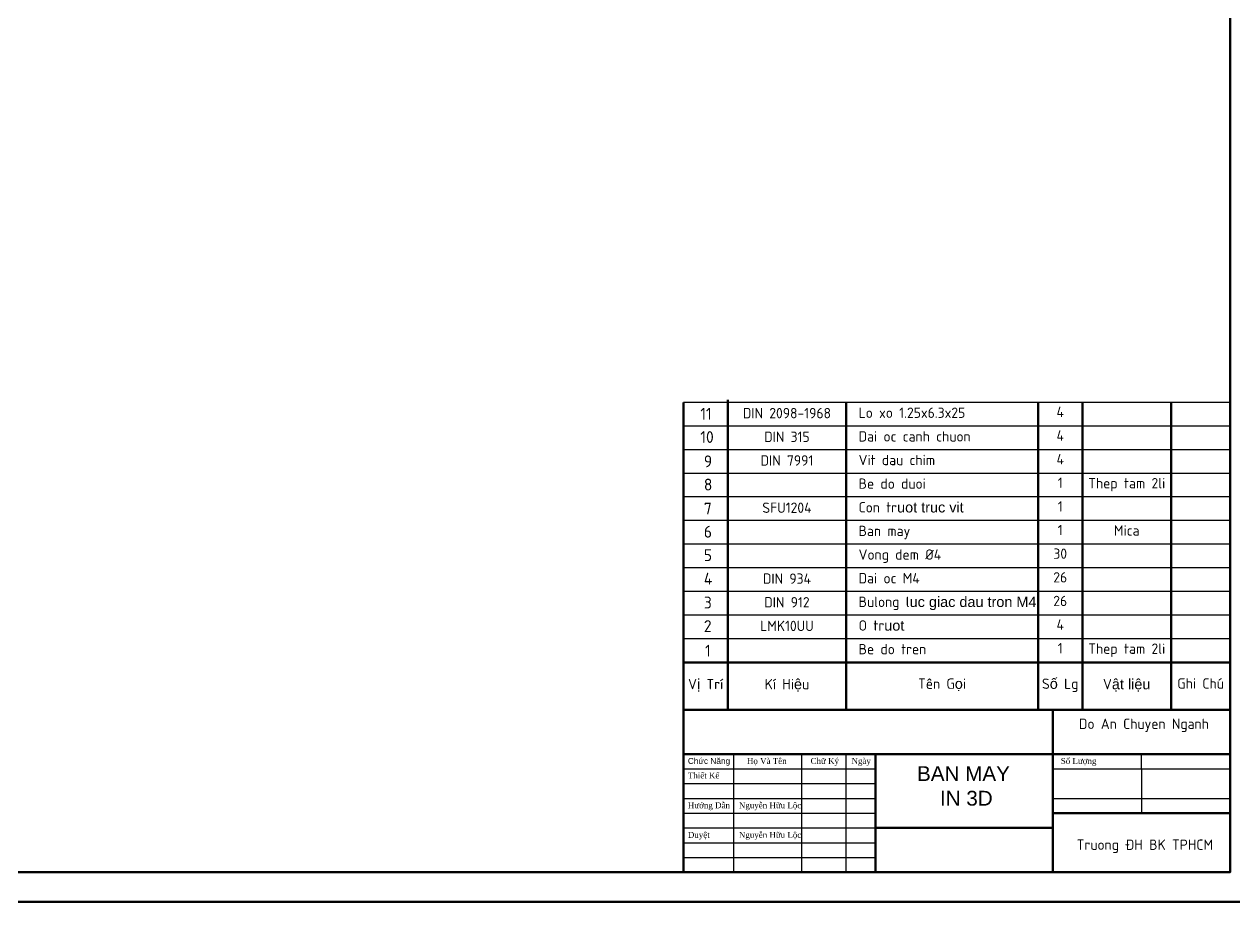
# Model space of a CAD drawing. Header units: millimetres. Extents: x -1615 to 4166, y 5 to 3174.
# Drawn here: x -1141.7 to -732.3, y 1731.6 to 2028.6 of the extents above; entities that cross this region are included whole.
import ezdxf

# ---------------------------------------------------------------- set-up
doc = ezdxf.new("R2010")
doc.units = ezdxf.units.MM
doc.header["$LTSCALE"] = 0.25
doc.layers.add('AM_0', color=7, linetype='Continuous', lineweight=50)
doc.layers.add('AM_4', color=3, linetype='Continuous', lineweight=25)
doc.styles.add('Annotative', font='arial.ttf')
doc.styles.get("Standard").update_dxf_attribs({"font": ''})
doc.styles.add('style1', font='txt.shx')
doc.styles.get('Standard').set_extended_font_data('TCVN 7284')

msp = doc.modelspace()

# ---------------------------------------------------------------- linework, layer by layer
at = {"layer": 'AM_0', "ltscale": 0.5}
for p, q in [((-918.541, 1900.557), (-918.541, 1796.557)), ((-903.541, 1901.409), (-903.541, 1796.557)), ((-863.541, 1900.557), (-863.541, 1796.557)), ((-798.541, 1900.557), (-798.541, 1796.557)), ((-798.541, 1900.557), (-798.541, 1796.557)), ((-783.541, 1900.557), (-783.541, 1796.557)), ((-753.541, 1900.557), (-753.541, 1796.557)), ((-733.541, 1812.557), (-918.541, 1812.557)), ((-918.541, 1797.557), (-918.541, 1749.557)), ((-918.541, 1797.557), (-918.541, 1749.557)), ((-918.541, 1797.557), (-918.541, 1749.557)), ((-918.541, 1797.557), (-918.541, 1749.557)), ((-918.541, 1797.557), (-918.541, 1749.557)), ((-918.541, 1797.557), (-918.541, 1749.557)), ((-918.541, 1797.557), (-918.541, 1749.557)), ((-918.541, 1797.557), (-918.541, 1749.557)), ((-918.541, 1797.557), (-918.541, 1749.557)), ((-918.541, 1797.557), (-918.541, 1749.557)), ((-918.541, 1797.557), (-918.541, 1749.557)), ((-918.541, 1797.557), (-918.541, 1749.557)), ((-918.541, 1797.557), (-918.541, 1749.557)), ((-918.541, 1797.557), (-918.541, 1749.557)), ((-918.541, 1741.557), (-918.541, 1796.557)), ((-918.541, 1741.557), (-918.541, 1796.557)), ((-918.541, 1796.557), (-918.541, 1749.557)), ((-918.541, 1796.557), (-918.541, 1749.557)), ((-918.541, 1796.557), (-918.541, 1749.557)), ((-918.541, 1796.557), (-918.541, 1749.557)), ((-918.541, 1796.557), (-918.541, 1749.557)), ((-918.541, 1796.557), (-918.541, 1749.557)), ((-918.541, 1796.557), (-918.541, 1749.557)), ((-918.541, 1741.557), (-918.541, 1789.557)), ((-918.541, 1741.557), (-918.541, 1789.557)), ((-918.541, 1741.557), (-918.541, 1789.557)), ((-918.541, 1741.557), (-918.541, 1789.557))]:
    msp.add_line(p, q, dxfattribs=at)
at = {"layer": 'AM_0'}
for p, q in [((-918.541, 1741.557), (-918.541, 1900.557)), ((-918.541, 1741.557), (-918.541, 1796.557)), ((-918.541, 1796.557), (-733.541, 1796.557)), ((-918.541, 1781.557), (-733.541, 1781.557)), ((-918.541, 1781.557), (-733.541, 1781.557)), ((-793.541, 1761.557), (-733.541, 1761.557)), ((-853.541, 1756.557), (-793.541, 1756.557))]:
    msp.add_line(p, q, dxfattribs=at)
at = {"layer": 'AM_0', "color": 0, "ltscale": 0.5}
for p, q in [((-793.541, 1741.557), (-793.541, 1796.557)), ((-918.541, 1741.557), (-918.541, 1789.557)), ((-918.541, 1741.557), (-918.541, 1789.557)), ((-853.541, 1741.557), (-853.541, 1781.557))]:
    msp.add_line(p, q, dxfattribs=at)
at = {"layer": 'AM_0'}
for points in [[(-1564.541, 2325.557), (-723.541, 2325.557), (-723.541, 1731.557), (-1564.541, 1731.557)], [(-1544.541, 2315.557), (-733.541, 2315.557), (-733.541, 1741.557), (-1544.541, 1741.557)]]:
    msp.add_lwpolyline(points, close=True, dxfattribs=at)
at = {"layer": 'AM_4', "ltscale": 0.5}
for p, q in [((-733.541, 1900.557), (-918.541, 1900.557)), ((-733.541, 1892.557), (-918.541, 1892.557)), ((-733.541, 1884.557), (-918.541, 1884.557)), ((-733.541, 1876.557), (-918.541, 1876.557)), ((-733.541, 1868.557), (-918.541, 1868.557)), ((-733.541, 1868.557), (-918.541, 1868.557)), ((-733.541, 1860.557), (-918.541, 1860.557)), ((-733.541, 1852.557), (-918.541, 1852.557)), ((-733.541, 1844.557), (-918.541, 1844.557)), ((-733.541, 1836.557), (-918.541, 1836.557)), ((-733.541, 1828.557), (-918.541, 1828.557)), ((-733.541, 1820.557), (-918.541, 1820.557))]:
    msp.add_line(p, q, dxfattribs=at)
at = {"layer": 'AM_4', "color": 0, "ltscale": 0.5}
for p, q in [((-901.541, 1741.557), (-901.541, 1781.557)), ((-878.541, 1741.557), (-878.541, 1781.557)), ((-863.541, 1741.557), (-863.541, 1781.557))]:
    msp.add_line(p, q, dxfattribs=at)
at = {"layer": 'AM_4'}
for p, q in [((-763.541, 1776.557), (-763.541, 1781.557)), ((-918.541, 1776.557), (-853.541, 1776.557)), ((-793.541, 1776.557), (-733.541, 1776.557)), ((-763.541, 1776.557), (-763.541, 1761.557)), ((-918.541, 1771.557), (-853.541, 1771.557)), ((-918.541, 1766.557), (-853.541, 1766.557)), ((-793.541, 1766.557), (-733.541, 1766.557)), ((-918.541, 1761.557), (-853.541, 1761.557)), ((-918.541, 1756.557), (-853.541, 1756.557)), ((-918.541, 1751.557), (-853.541, 1751.557)), ((-918.541, 1746.557), (-853.541, 1746.557))]:
    msp.add_line(p, q, dxfattribs=at)

# ---------------------------------------------------------------- texts
at = {"layer": 'AM_0', "attachment_point": 1}
for s, insert, char_height, width in [('11', (-912.838, 1898.718), 4, 16.17177), ('10', (-912.838, 1890.844), 4, 16.17177), ('9', (-911.651, 1882.621), 4, 16.17177), ('8', (-911.651, 1874.747), 4, 16.17177), ('7', (-911.651, 1866.624), 4, 16.17177), ('6', (-911.651, 1858.799), 4, 16.17177), ('5', (-911.651, 1850.876), 4, 16.17177), ('4', (-911.651, 1842.902), 4, 16.17177), ('3', (-911.651, 1834.828), 4, 16.17177), ('2', (-911.651, 1826.854), 4, 16.17177), ('1', (-911.235, 1818.532), 4, 16.17177), ('{\\C2;Do An Chuyen Nganh}', (-784.719, 1793.552), 3.5, 60), ('{\\fTimes New Roman|b0|i0|c163|p18;Số Lượng}', (-790.844, 1780.225), 2, 18.23317), (' Truong ĐH BK TPHCM', (-787.601, 1752.637), 3.5, 52.12833)]:
    msp.add_mtext(s, dxfattribs=dict(at, insert=insert, char_height=char_height, width=width))
at = {"layer": 'AM_0', "insert": (-845.093, 1777.45), "char_height": 7, "width": 42.60285, "attachment_point": 1, "style": 'style1'}
msp.add_mtext('\\pxqc;{\\fArial|b0|i0|c0|p34;\\H0.7143x;\\C2;BAN MAY\\P IN 3D}', dxfattribs=at)
at = {"layer": 'AM_4', "char_height": 3.5, "attachment_point": 1}
for s, width, insert in [('\\pxqc;DIN 2098-1968', 40, (-903.541, 1898.674)), ('  Lo xo 1.25x6.3x25', 65, (-863.541, 1898.819)), ('\\pxqc;4', 15, (-798.541, 1899.119)), ('\\pxqc;DIN 315', 40, (-903.541, 1890.674)), ('  Dai oc canh chuon', 65, (-863.541, 1890.819)), ('\\pxqc;4', 15, (-798.541, 1891.119)), ('\\pxqc;DIN 7991', 40, (-903.541, 1882.674)), ('  Vit dau chim', 65, (-863.541, 1882.819)), ('\\pxqc;4', 15, (-798.541, 1883.119)), ('\\pxqc;1', 15, (-798.541, 1875.119)), ('  Be do duoi', 65, (-863.541, 1874.819)), ('\\pxqc;Thep tam 2li', 30, (-783.541, 1874.974)), ('  Con tr{\\fArial|b0|i0|c0|p34;uot truc vit}', 65, (-863.541, 1866.819)), ('\\pxqc;1', 15, (-798.541, 1867.119)), ('\\pxqc;SFU1204', 40, (-903.541, 1866.674)), ('  Ban may', 65, (-863.541, 1858.819)), ('\\pxqc;1', 15, (-798.541, 1859.119)), ('\\pxqc;Mica', 30, (-783.541, 1858.974)), ('  Vong dem %%C4', 65, (-863.541, 1850.819)), ('\\pxqc;30', 15, (-798.541, 1851.119)), ('\\pxqc;DIN 934', 40, (-903.541, 1842.674)), ('  Dai oc M4', 65, (-863.541, 1842.819)), ('\\pxqc;26', 15, (-798.541, 1843.119)), ('\\pxqc;DIN 912', 40, (-903.541, 1834.674)), ('  Bulong l{\\fArial|b0|i0|c0|p34;uc giac dau tron M4}', 65, (-863.541, 1834.819)), ('\\pxqc;26', 15, (-798.541, 1835.119)), ('\\pxqc;LMK10UU', 40, (-903.541, 1826.674)), ('  O tr{\\fArial|b0|i0|c0|p34;uot}', 65, (-863.541, 1826.819)), ('\\pxqc;4', 15, (-798.541, 1827.119)), ('  Be do tren', 65, (-863.541, 1818.819)), ('\\pxqc;1', 15, (-798.541, 1819.119)), ('\\pxqc;Thep tam 2li', 30, (-783.541, 1818.974)), ('\\pxqc;V{\\fArial|b0|i0|c0|p34;ị} Trí', 15, (-918.541, 1806.997)), ('\\pxqc;Kí Hi{\\fArial|b0|i0|c0|p34;ệ}u', 40, (-903.541, 1806.974)), ('\\pxqc;Tên G{\\fArial|b0|i0|c0|p34;ọ}i', 65, (-863.541, 1807.119)), ('\\pxqc;S{\\fArial|b0|i0|c0|p34;ố} Lg', 15, (-798.541, 1807.119)), ('\\pxqc;V{\\fArial|b0|i0|c0|p34;ật liệu}', 30, (-783.541, 1806.974)), ('\\pxqc;Ghi Chú', 20, (-753.541, 1807.201))]:
    msp.add_mtext_dynamic_manual_height_columns(s, width=width, gutter_width=17.5, heights=[0], dxfattribs=dict(at, insert=insert))
at = {"layer": 'AM_4', "insert": (-917.059, 1780.225), "char_height": 2, "width": 18.23317, "attachment_point": 1, "style": 'Annotative'}
msp.add_mtext('{\\fArial|b0|i0|c163|p34;Chức Năng}', dxfattribs=at)
at = {"layer": 'AM_4', "char_height": 2, "attachment_point": 1}
for s, insert, width in [('{\\fTimes New Roman|b0|i0|c163|p18;Họ Và Tên}', (-897.07, 1780.225), 18.23317), ('{\\fTimes New Roman|b0|i0|c163|p18;Chữ Ký}', (-875.53, 1780.225), 18.23317), ('{\\fTimes New Roman|b0|i0|c163|p18;Ngày}', (-861.677, 1780.225), 18.23317), ('{\\fTimes New Roman|b0|i0|c163|p18;Thiết Kế}', (-917.059, 1775.31), 18.23317), ('{\\fTimes New Roman|b0|i0|c163|p18;Hướng Dẫn}', (-917.059, 1765.21), 18.23317), ('{\\fTimes New Roman|b0|i0|c0|p18;Nguyễn Hữu Lộc}', (-899.784, 1765.21), 22.05117), ('{\\fTimes New Roman|b0|i0|c163|p18;Duyệt}', (-917.059, 1755.199), 18.23317), ('{\\fTimes New Roman|b0|i0|c0|p18;Nguyễn Hữu Lộc}', (-899.784, 1755.21), 22.05117)]:
    msp.add_mtext(s, dxfattribs=dict(at, insert=insert, width=width))

doc.saveas('drawing.dxf')
